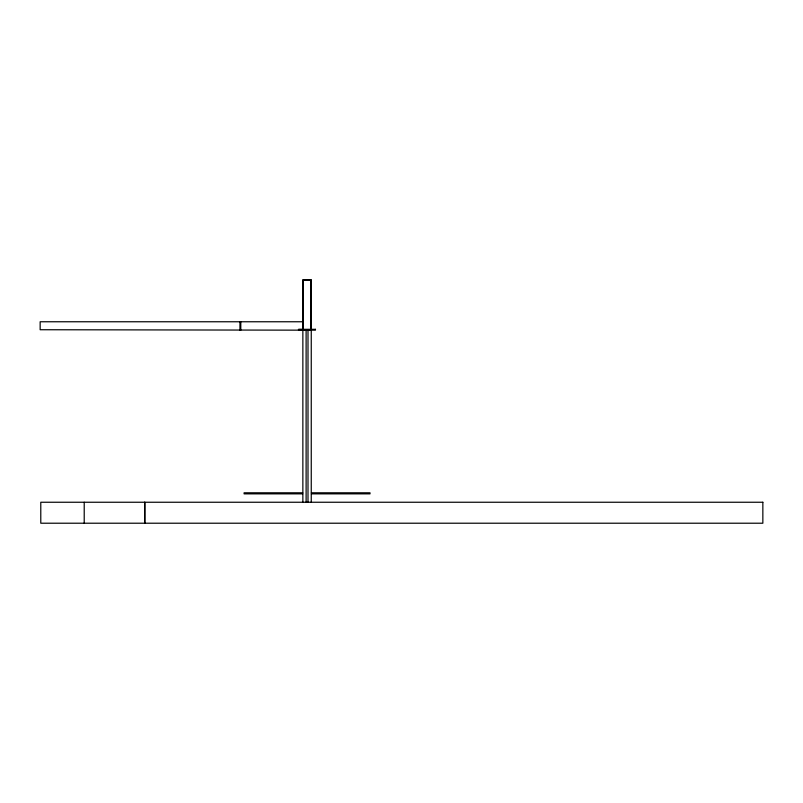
<?xml version="1.0" encoding="UTF-8"?>
<svg xmlns="http://www.w3.org/2000/svg" width="803" height="803" viewBox="0 0 803 803"><rect width="100%" height="100%" fill="white"/><g stroke="black" fill="none" stroke-linecap="round" stroke-linejoin="round"><path stroke-width="1.2" d="M302.861 280.207L311.253 280.207M298.656 329.732L311.253 329.732M302.691 492.801L244.092 492.801L244.092 493.855L302.691 493.855M311.413 492.801L370.012 492.801L370.012 493.855L311.413 493.855M311.253 502.246L311.253 279.785L302.861 279.785L302.861 329.732M310.831 280.207L310.831 329.732M308.001 330.153L308.001 502.246M306.114 330.153L306.114 502.246M303.273 280.207L303.273 329.732M302.861 330.153L302.861 502.246M240.79 321.762L240.79 330.153M239.946 321.762L239.946 330.153M84.215 502.246L84.215 523.215M144.771 502.246L144.771 523.215L144.771 502.246M302.651 321.762L40.15 321.762L40.15 329.732L298.445 330.153L298.445 329.521L302.651 329.521L302.651 321.762M315.449 329.31L298.656 329.31L298.656 330.153L315.449 330.153L315.449 329.31M762.85 502.246L40.782 502.246L40.782 523.215L762.85 523.215L762.85 502.246"/></g></svg>
